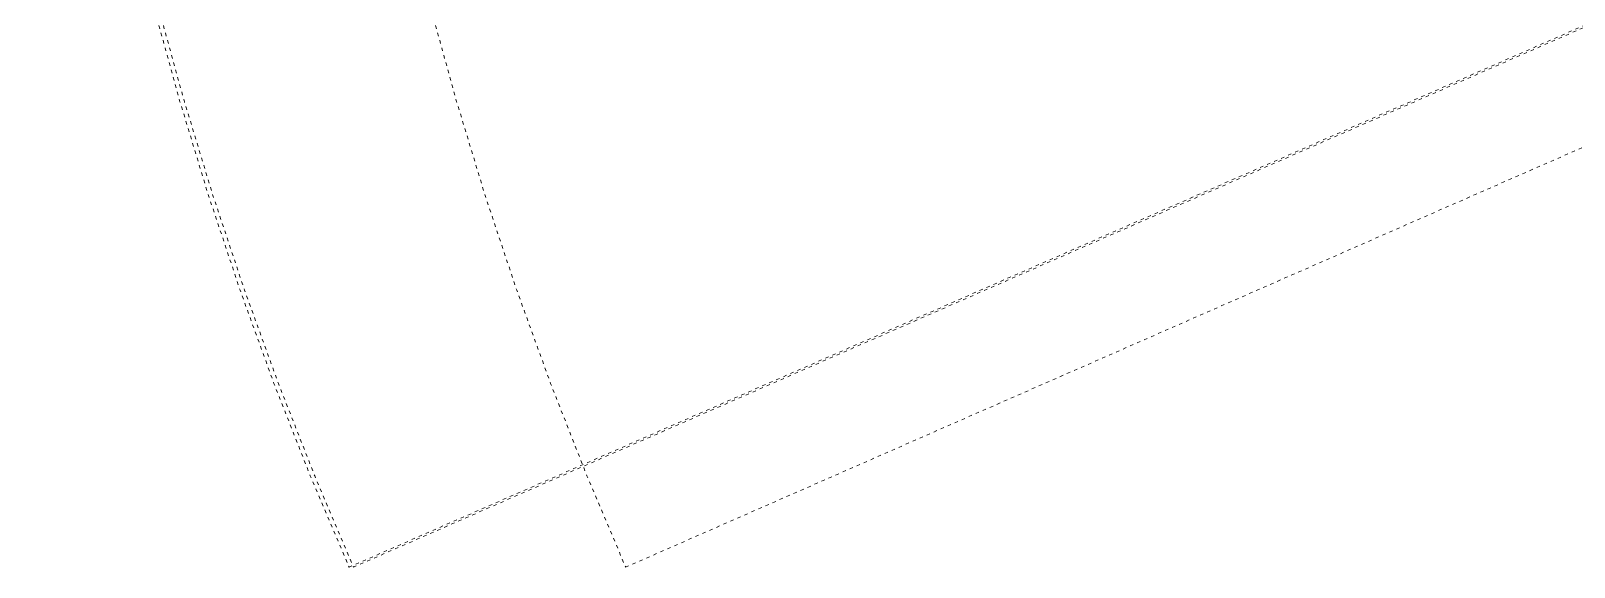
# Model space of a CAD drawing. Extents: x -1133 to 23780, y -1311 to 8245.
# Drawn here: x 13932.11 to 13977.46, y 2774.19 to 2789.97 of the extents above; entities that cross this region are included whole.
import ezdxf

# ---------------------------------------------------------------- set-up
doc = ezdxf.new("R2010")
doc.units = 0
doc.header["$MEASUREMENT"] = 0
doc.linetypes.add('DOT2', pattern=[0.125, 0, -0.125])
doc.layers.get('0').update_dxf_attribs({"color": 9, "lineweight": 9})
doc.layers.add('20', color=9, linetype='DOT2', lineweight=9)

# ---------------------------------------------------------------- blocks, each defined once
blk = doc.blocks.new('fsdfsfsfsfd')
at = {"layer": '20', "elevation": 0}
blk.add_lwpolyline([(52607.49, -74590.872), (52562.943, -74489.432)], dxfattribs=at)
at = {"layer": '20'}
blk.add_arc((52607.49, -74590.872), 110.79, 89.60696, 113.70858, dxfattribs=at)
blk = doc.blocks.new('p-2. kat planı')
at = {"rotation": 90}
blk.add_blockref('fsdfsfsfsfd', (-60547.977, -49788.75), dxfattribs=at)

msp = doc.modelspace()

# ---------------------------------------------------------------- block references
msp.add_blockref('p-2. kat planı', (0, 0))
at = {"rotation": 90}
for p in [(-60547.847, -49788.75), (-60539.847, -49788.75)]:
    msp.add_blockref('fsdfsfsfsfd', p, dxfattribs=at)

doc.saveas('drawing.dxf')
